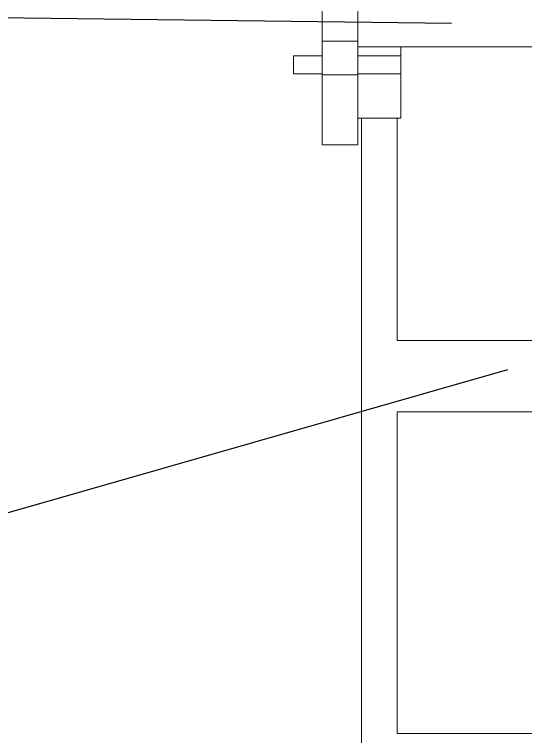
# Model space of a CAD drawing. Header units: millimetres. Extents: x -250 to 3947, y -1468 to 870.
# Drawn here: x 1228.5 to 1300, y 477.4 to 578.5 of the extents above; entities that cross this region are included whole.
import ezdxf

# ---------------------------------------------------------------- set-up
doc = ezdxf.new("R2010")
doc.units = ezdxf.units.MM

msp = doc.modelspace()

# ---------------------------------------------------------------- linework, layer by layer
for p, q in [((1289.6545, 577.2354), (1151.7927, 578.9556)), ((1297.5099, 528.746), (1151.7927, 487.0254))]:
    msp.add_line(p, q)
at = {"color": 7, "linetype": 'Continuous', "lineweight": 20}
for p, q in [((1271.5499, 578.9556), (1271.5499, 574.7573)), ((1276.5499, 578.9556), (1276.5499, 573.9556)), ((1276.5499, 574.7573), (1271.5499, 574.7573)), ((1271.5499, 570.0588), (1271.5499, 574.7573)), ((1276.5499, 570.0588), (1276.5499, 573.9556)), ((1317.9499, 573.9556), (1276.5499, 573.9556)), ((1282.5499, 572.7056), (1282.5499, 573.9556)), ((1271.5499, 572.7056), (1267.5499, 572.7056)), ((1267.5499, 572.7056), (1267.5499, 570.2056)), ((1282.5499, 572.7056), (1276.5499, 572.7056)), ((1282.5499, 572.7056), (1282.5499, 570.2056)), ((1267.5499, 570.2056), (1271.5499, 570.2056)), ((1276.5499, 570.2056), (1282.5499, 570.2056)), ((1282.5499, 563.9556), (1282.5499, 570.2056)), ((1276.5499, 570.0588), (1271.5499, 570.0588)), ((1271.5499, 570.0588), (1271.5499, 560.2418)), ((1276.5499, 570.0588), (1276.5499, 568.3402)), ((1276.5499, 563.9556), (1276.5499, 568.3402)), ((1276.5499, 563.9556), (1276.5499, 560.2418)), ((1282.5499, 563.9556), (1276.5499, 563.9556)), ((1277.0499, 472.8553), (1277.0499, 563.9556)), ((1282.0499, 532.8553), (1282.0499, 563.9556)), ((1276.5499, 560.2418), (1271.5499, 560.2418)), ((1282.0499, 532.8553), (1302.0499, 532.8553)), ((1282.0499, 477.8553), (1282.0499, 522.8553)), ((1282.0499, 522.8553), (1302.0499, 522.8553)), ((1282.0499, 477.8553), (1302.0499, 477.8553))]:
    msp.add_line(p, q, dxfattribs=at)

doc.saveas('drawing.dxf')
